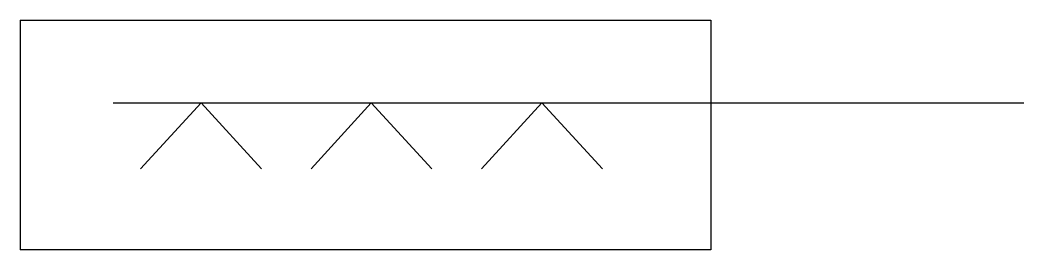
# Model space of a CAD drawing. Header units: metres. Extents: x -22096.9 to -22069.6, y -12423.4 to -12417.2.
import ezdxf

# ---------------------------------------------------------------- set-up
doc = ezdxf.new("R2010")
doc.units = ezdxf.units.M

msp = doc.modelspace()

# ---------------------------------------------------------------- linework, layer by layer
for p, q in [((-22096.88, -12417.18), (-22078.14, -12417.18)), ((-22096.88, -12417.18), (-22096.88, -12423.42)), ((-22078.14, -12417.18), (-22078.14, -12423.42)), ((-22094.35, -12419.43), (-22069.64, -12419.43)), ((-22093.61, -12421.22), (-22091.97, -12419.43)), ((-22090.33, -12421.22), (-22091.97, -12419.43)), ((-22088.98, -12421.22), (-22087.35, -12419.43)), ((-22085.71, -12421.22), (-22087.35, -12419.43)), ((-22084.36, -12421.22), (-22082.72, -12419.43)), ((-22081.08, -12421.22), (-22082.72, -12419.43)), ((-22078.14, -12423.42), (-22096.88, -12423.42))]:
    msp.add_line(p, q)

doc.saveas('drawing.dxf')
